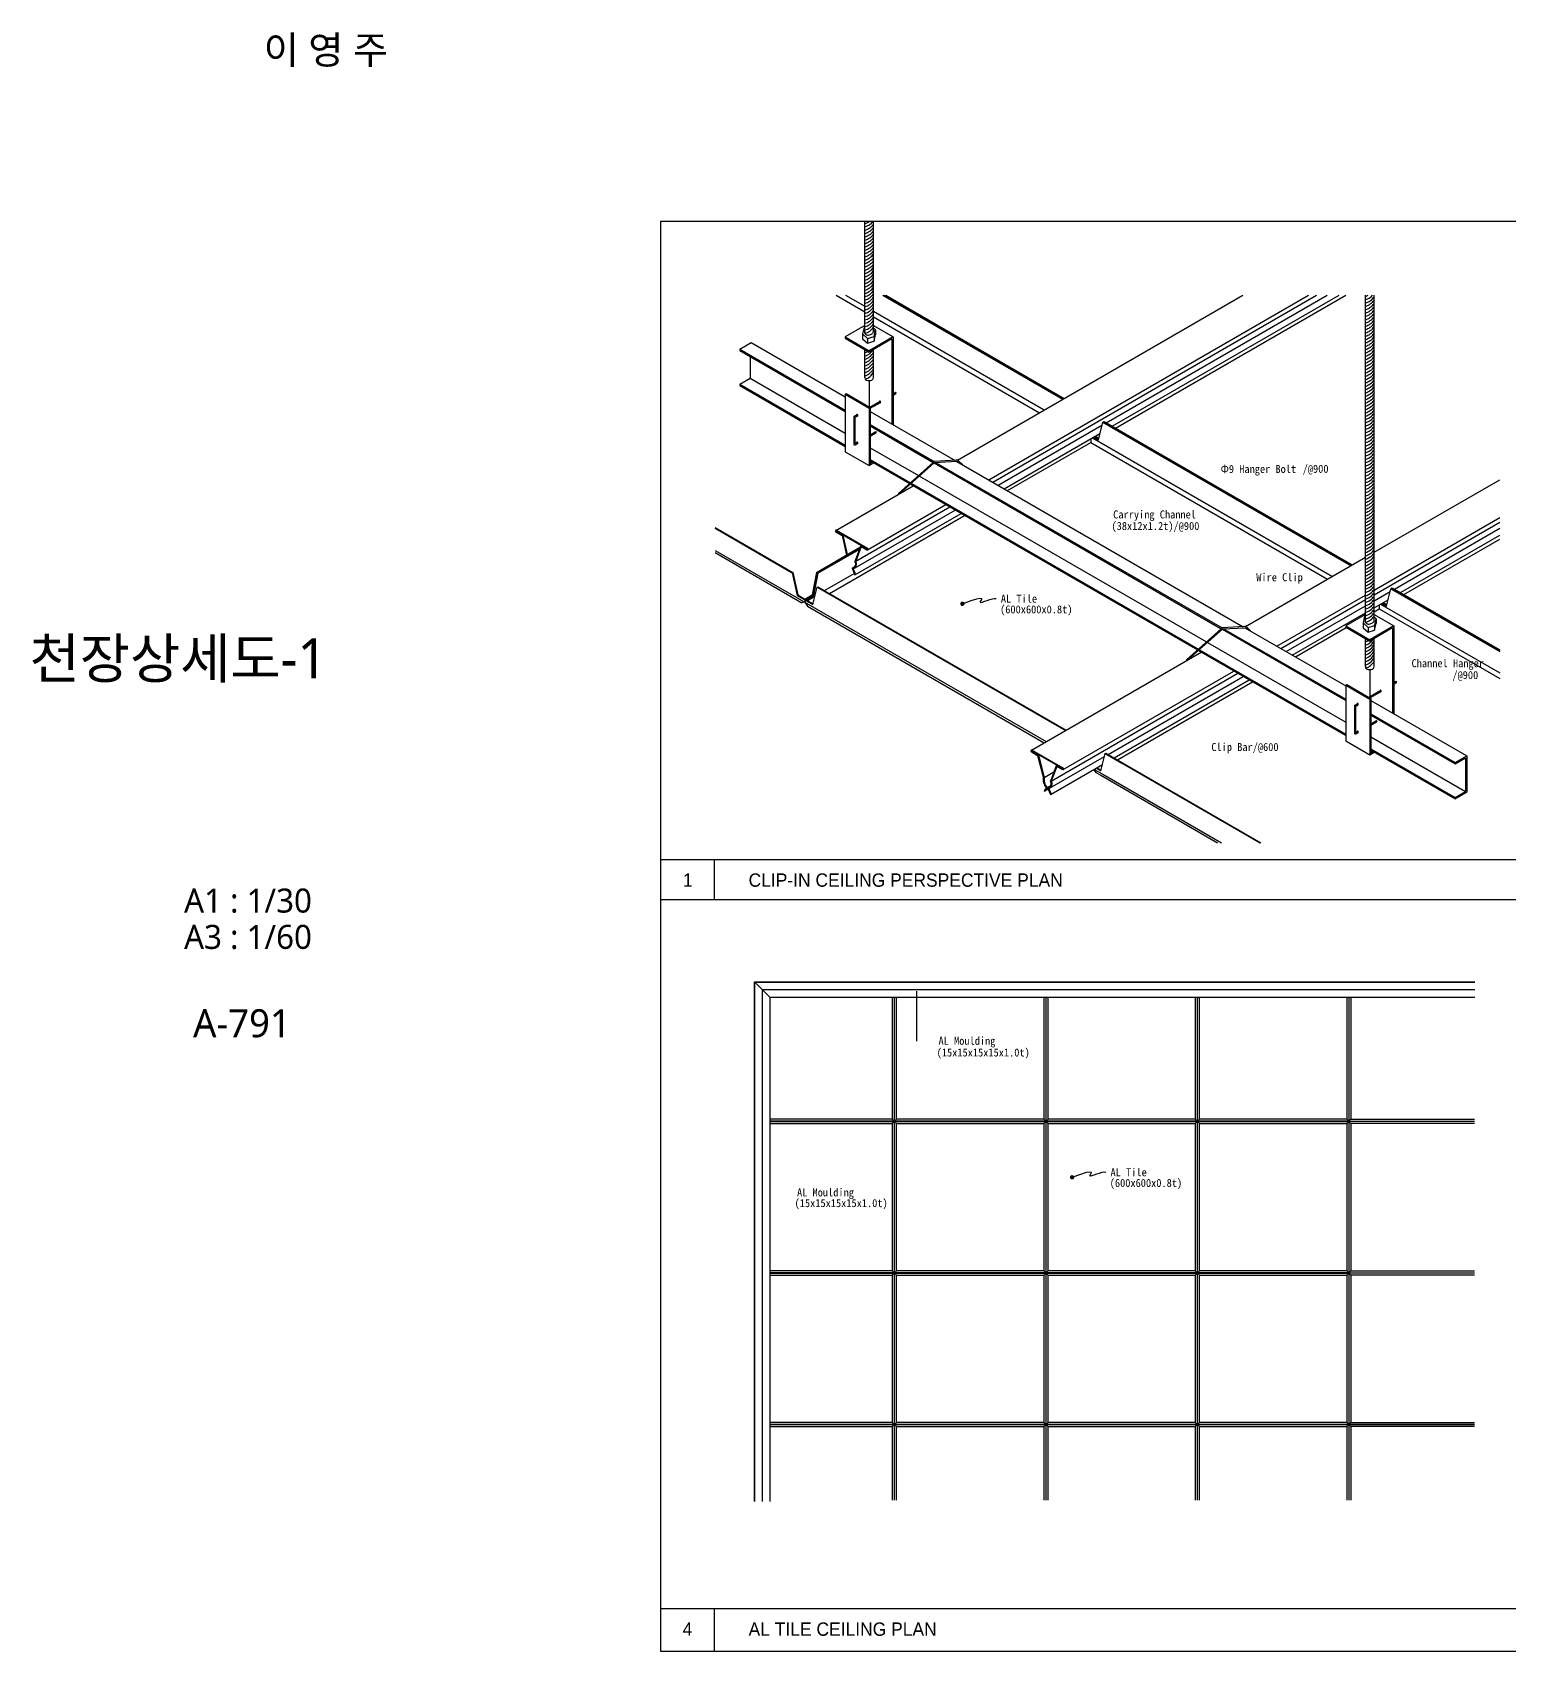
# Model space of a CAD drawing. Header units: millimetres. Extents: x 4197 to 36683, y 11436 to 28100.
# Drawn here: x 26464 to 32001, y 11436 to 17505 of the extents above; entities that cross this region are included whole.
import ezdxf
from ezdxf.enums import TextEntityAlignment as Align

# ---------------------------------------------------------------- set-up
doc = ezdxf.new("R2010")
doc.units = ezdxf.units.MM
doc.header["$MEASUREMENT"] = 0
doc.layers.get('0').update_dxf_attribs({"linetype": 'CONTINUOUS'})
for name, color, linetype in [('9', 9, 'CONTINUOUS'), ('A-MKXS-LEAD', 7, 'CONTINUOUS'), ('A-SYM', 7, 'CONTINUOUS'), ('A-SYM-LEAD', 7, 'CONTINUOUS'), ('A-TEXT', 3, 'CONTINUOUS'), ('AA-TEX-3', 3, 'CONTINUOUS'), ('CIL1', 7, 'CONTINUOUS'), ('CIL2', 3, 'CONTINUOUS'), ('DOOR', 4, 'CONTINUOUS'), ('ISL', 1, 'CONTINUOUS'), ('VOID', 5, 'CONTINUOUS'), ('WALL', 3, 'CONTINUOUS')]:
    doc.layers.add(name, color=color, linetype=linetype)
doc.layers.add('A-MKXS-TEXT1', color=3, linetype='CONTINUOUS', lineweight=25)
doc.styles.add('Gtx', font='')
doc.styles.add('돋움체', font='')
doc.styles.add('맑은고딕', font='malgun.ttf')
doc.styles.get('Gtx').set_extended_font_data('Dotum')
doc.styles.get('돋움체').set_extended_font_data('DotumChe')

msp = doc.modelspace()

# ---------------------------------------------------------------- linework, layer by layer
for p, q in [((29651.1, 16520), (30326.4, 16130.1)), ((29662.7, 16520), (30331.7, 16133.2)), ((29115.4, 16317.7), (29158.6, 16342.7)), ((29158.6, 16342.7), (29510.3, 16139.5)), ((29115.4, 16317.7), (29510.3, 16089.6)), ((29115.4, 16317.7), (29115.4, 16312.7)), ((29115.4, 16312.7), (29510.3, 16084.6)), ((29154.3, 16290.3), (29154.3, 16208.8)), ((29115.4, 16186.3), (29154.3, 16208.8)), ((29115.4, 16186.3), (29510.3, 15958.3)), ((29115.4, 16186.3), (29115.4, 16181.3)), ((29115.4, 16181.3), (29510.3, 15953.3)), ((29604.7, 16085), (29922.7, 15901.2)), ((29604.7, 16035.1), (29843.6, 15897.1)), ((29604.7, 16030.1), (29840.7, 15893.8)), ((30459.6, 15978.1), (30475.8, 16043.8)), ((30475.8, 16043.8), (30478.5, 16045.4)), ((30475.8, 16043.8), (31406.4, 15506.6)), ((30478.5, 16045.4), (30481.1, 16046.9)), ((30481.1, 16046.9), (31411.6, 15509.6)), ((30447.3, 15991.8), (30461, 15983.9)), ((29604.7, 15903.9), (29755, 15817.1)), ((29604.7, 15898.9), (29751.6, 15814)), ((29844.1, 15891.6), (30920.5, 15270)), ((29849.5, 15893.5), (30923.3, 15273.3)), ((29928.9, 15897.6), (31001.9, 15277.6)), ((29754.9, 15812.1), (30831.6, 15190.5)), ((29758.3, 15815.2), (30835, 15193.5)), ((29023, 15650.2), (29314.7, 15481.5)), ((29023, 15646.9), (29312.1, 15480)), ((29023, 15555.4), (29348.1, 15367.8)), ((29403, 15481.5), (29567.5, 15576.8)), ((29408.3, 15478.5), (29565, 15569)), ((29312.1, 15480), (29314.7, 15481.5)), ((29312.1, 15480), (29330.1, 15394.8)), ((29314.7, 15481.5), (29332.6, 15396.6)), ((29403, 15481.5), (29386.9, 15397.7)), ((29408.3, 15478.5), (29392, 15394)), ((29403, 15481.5), (29408.3, 15478.5)), ((29389.5, 15360.5), (29405.7, 15426)), ((29405.7, 15426), (29408.3, 15427.5)), ((29405.7, 15426), (30336.2, 14888.7)), ((29408.3, 15427.5), (30338.8, 14890.2)), ((31539.6, 15354.6), (31555.8, 15420.3)), ((31555.8, 15420.3), (31558.5, 15421.8)), ((31555.8, 15420.3), (31964.2, 15184.5)), ((31558.5, 15421.8), (31561.1, 15423.3)), ((31561.1, 15423.3), (31964.2, 15190.6)), ((29330.1, 15394.8), (29389.5, 15360.5)), ((29332.6, 15396.6), (29358.9, 15381.5)), ((29358.9, 15369.9), (29348.1, 15367.8)), ((29358.9, 15381.5), (29386.9, 15397.7)), ((29358.9, 15378.2), (29358.9, 15369.9)), ((29358.9, 15369.9), (29369.7, 15355.3)), ((29364.6, 15378.2), (29392, 15394)), ((29364.6, 15378.2), (29390.2, 15363.4)), ((31527.3, 15368.3), (31541, 15360.4)), ((29369.7, 15355.3), (30257, 14843)), ((30924, 15267.9), (31386.7, 15000.7)), ((30929.2, 15269.9), (31386.7, 15005.7)), ((31008.4, 15274.1), (31386.7, 15055.6)), ((30834.9, 15188.6), (31386.7, 14870)), ((30838.3, 15191.6), (31386.7, 14875)), ((31481.1, 15001.1), (31840.7, 14793.4)), ((31481.1, 14951.2), (31797.5, 14768.4)), ((31481.1, 14946.2), (31797.5, 14763.4)), ((31481.1, 14820.5), (31797.5, 14637.8)), ((31481.1, 14815.5), (31797.5, 14632.8)), ((30454.5, 14748.9), (30470.2, 14739.9)), ((30469.5, 14737), (30485.7, 14802.4)), ((30485.7, 14802.4), (30487.8, 14803.7)), ((30485.7, 14802.4), (30548.1, 14766.4)), ((30487.8, 14803.7), (30550.2, 14767.6)), ((30548.1, 14766.4), (31064.9, 14468)), ((30550.2, 14767.6), (31069.1, 14468)), ((31797.5, 14768.4), (31840.7, 14793.4)), ((31797.5, 14763.4), (31836.4, 14785.9)), ((31797.5, 14768.4), (31797.5, 14763.4)), ((31836.4, 14785.9), (31836.4, 14660.3)), ((31840.7, 14793.3), (31840.7, 14657.8)), ((30442.2, 14741.8), (30449.7, 14731.8)), ((30449.7, 14731.8), (30468.9, 14720.7)), ((30451.6, 14747.3), (30469.5, 14737)), ((30468.9, 14720.7), (30906.5, 14468)), ((31797.5, 14637.8), (31836.4, 14660.3)), ((31797.5, 14632.8), (31840.7, 14657.8)), ((31797.5, 14637.8), (31797.5, 14632.8)), ((29687.1, 13431.4), (29694.6, 13423.9)), ((29694.6, 13422.9), (29687.1, 13415.3)), ((29703.2, 13431.4), (29695.6, 13423.9)), ((29695.6, 13422.9), (29703.2, 13415.3)), ((30255.1, 13431.4), (30262.6, 13423.9)), ((30262.6, 13422.9), (30255.1, 13415.3)), ((30271.2, 13431.4), (30263.6, 13423.9)), ((30263.6, 13422.9), (30271.2, 13415.3)), ((30823.1, 13431.4), (30830.6, 13423.9)), ((30830.6, 13422.9), (30823.1, 13415.3)), ((30839.2, 13431.4), (30831.6, 13423.9)), ((30831.6, 13422.9), (30839.2, 13415.3)), ((31391.1, 13431.4), (31398.6, 13423.9)), ((31398.6, 13422.9), (31391.1, 13415.3)), ((31406.2, 13431.4), (31398.6, 13423.9)), ((31398.6, 13422.9), (31406.2, 13415.3)), ((29687.1, 12863.4), (29694.6, 12855.9)), ((29694.6, 12854.9), (29687.1, 12847.3)), ((29703.2, 12863.4), (29695.6, 12855.9)), ((29695.6, 12854.9), (29703.2, 12847.3)), ((30255.1, 12863.4), (30262.6, 12855.9)), ((30262.6, 12854.9), (30255.1, 12847.3)), ((30271.2, 12863.4), (30263.6, 12855.9)), ((30263.6, 12854.9), (30271.2, 12847.3)), ((30823.1, 12863.4), (30830.6, 12855.9)), ((30830.6, 12854.9), (30823.1, 12847.3)), ((30839.2, 12863.4), (30831.6, 12855.9)), ((30831.6, 12854.9), (30839.2, 12847.3)), ((31391.1, 12863.4), (31398.6, 12855.9)), ((31398.6, 12854.9), (31391.1, 12847.3)), ((31406.2, 12863.4), (31398.6, 12855.9)), ((31398.6, 12854.9), (31406.2, 12847.3)), ((29687.1, 12295.4), (29694.6, 12287.9)), ((29694.6, 12286.9), (29687.1, 12279.3)), ((29703.2, 12295.4), (29695.6, 12287.9)), ((29695.6, 12286.9), (29703.2, 12279.3)), ((30255.1, 12295.4), (30262.6, 12287.9)), ((30262.6, 12286.9), (30255.1, 12279.3)), ((30271.2, 12295.4), (30263.6, 12287.9)), ((30263.6, 12286.9), (30271.2, 12279.3)), ((30823.1, 12295.4), (30830.6, 12287.9)), ((30830.6, 12286.9), (30823.1, 12279.3)), ((30839.2, 12295.4), (30831.6, 12287.9)), ((30831.6, 12286.9), (30839.2, 12279.3)), ((31391.1, 12295.4), (31398.6, 12287.9)), ((31398.6, 12286.9), (31391.1, 12279.3)), ((31406.2, 12295.4), (31398.6, 12287.9)), ((31398.6, 12286.9), (31406.2, 12279.3)), ((29018.9, 11596.1), (29018.9, 11436.1))]:
    msp.add_line(p, q)
at = {"color": 9}
for p, q in [((30524.3, 16021.9), (31387, 16520)), ((30118.9, 15787.9), (30431.7, 15968.5)), ((29451.4, 15402.5), (29957.9, 15694.9)), ((31604.3, 15398.4), (31964.2, 15606.2)), ((29023, 15563.8), (30264.2, 14847.2)), ((29405.7, 15480), (29566.2, 15572.7)), ((29405.7, 15480), (29389.5, 15395.8)), ((29358.9, 15378.2), (29389.5, 15395.8)), ((31492.9, 15334.1), (31511.7, 15344.9)), ((31198.7, 15164.2), (31389.1, 15274.2)), ((30531.4, 14778.9), (31037.9, 15071.4)), ((30444.4, 14743.1), (30476.1, 14724.8)), ((30476.1, 14724.8), (30920.9, 14468))]:
    msp.add_line(p, q, dxfattribs=at)
for points in [[(36006.4, 16798.1), (36006.4, 11436.1), (28818.9, 11436.1), (28818.9, 16798.1)], [(29703.2, 13415.3), (30255.1, 13415.3), (30255.1, 12863.4), (29703.2, 12863.4)], [(30271.2, 13415.3), (30823.1, 13415.3), (30823.1, 12863.4), (30271.2, 12863.4)], [(30839.2, 13415.3), (31391.1, 13415.3), (31391.1, 12863.4), (30839.2, 12863.4)], [(29703.2, 12847.3), (30255.1, 12847.3), (30255.1, 12295.4), (29703.2, 12295.4)], [(30271.2, 12847.3), (30823.1, 12847.3), (30823.1, 12295.4), (30271.2, 12295.4)], [(30839.2, 12847.3), (31391.1, 12847.3), (31391.1, 12295.4), (30839.2, 12295.4)]]:
    msp.add_lwpolyline(points, close=True)
for points in [[(29687.1, 13888.9), (29687.1, 13431.4), (29228.2, 13431.4)], [(30255.1, 13888.9), (30255.1, 13431.4), (29703.2, 13431.4), (29703.2, 13888.9)], [(30823.1, 13888.9), (30823.1, 13431.4), (30271.2, 13431.4), (30271.2, 13888.9)], [(31391.1, 13888.9), (31391.1, 13431.4), (30839.2, 13431.4), (30839.2, 13888.9)], [(31406.2, 13888.9), (31406.2, 13431.4), (31869.4, 13431.4)], [(29228.2, 13415.3), (29687.1, 13415.3), (29687.1, 12863.4), (29228.2, 12863.4)], [(31869.4, 13415.3), (31406.2, 13415.3), (31406.2, 12863.4), (31869.4, 12863.4)], [(29228.2, 12847.3), (29687.1, 12847.3), (29687.1, 12295.4), (29228.2, 12295.4)], [(31869.4, 12847.3), (31406.2, 12847.3), (31406.2, 12295.4), (31869.4, 12295.4)], [(29228.2, 12279.3), (29687.1, 12279.3), (29687.1, 12003.4)], [(29703.2, 12279.3), (30255.1, 12279.3), (30255.1, 12003.4)], [(29703.2, 12003.4), (29703.2, 12279.3)], [(30271.2, 12279.3), (30823.1, 12279.3), (30823.1, 12003.4)], [(30271.2, 12003.4), (30271.2, 12279.3)], [(30839.2, 12279.3), (31391.1, 12279.3), (31391.1, 12003.4)], [(30839.2, 12003.4), (30839.2, 12279.3)], [(31869.4, 12279.3), (31406.2, 12279.3), (31406.2, 12003.4)]]:
    msp.add_lwpolyline(points)
at = {"layer": '9'}
for p, q in [((29584.1, 16377.4), (29584.1, 16798.1)), ((29616.5, 16382.9), (29616.5, 16798.1)), ((29476.3, 16520), (29584.1, 16457.8)), ((29512.3, 16520), (29584.1, 16478.6)), ((29656.3, 16520), (30329, 16131.6)), ((31460.5, 15294), (31460.5, 16520)), ((31492.9, 15299.6), (31492.9, 16520)), ((29616.5, 16459.9), (30257, 16090.1)), ((29616.5, 16439.1), (30239, 16079.7)), ((29624.3, 16390.6), (29624.3, 16372.6)), ((29575.6, 16375.3), (29575.6, 16357.3)), ((29575.6, 16357.3), (29594.4, 16340)), ((29594.5, 16358), (29594.4, 16340)), ((29594.4, 16340), (29618.7, 16347.7)), ((29618.7, 16347.7), (29624.3, 16372.6)), ((29618.8, 16365.7), (29618.7, 16347.7)), ((29584.1, 16211.6), (29584.1, 16316.3)), ((29616.5, 16211.5), (29616.5, 16316.3)), ((29594.9, 16200.8), (29605.7, 16200.7)), ((30478.5, 16045.4), (31409, 15508.1)), ((30431.7, 15982.8), (30431.7, 15968.5)), ((30431.7, 15968.5), (31319, 15456.1)), ((30437.2, 15986), (31337, 15466.5)), ((30444.4, 15990.2), (30460.3, 15981)), ((29433.5, 15412.9), (29544.7, 15477.1)), ((31558.5, 15421.8), (31964.2, 15187.6)), ((29368.9, 15375.7), (29397.3, 15392)), ((29386.9, 15365.3), (29391.3, 15367.8)), ((31511.7, 15359.3), (31511.7, 15344.9)), ((31517.2, 15362.5), (31964.2, 15104.4)), ((31524.4, 15366.6), (31540.3, 15357.5)), ((31500.7, 15307.3), (31500.7, 15289.3)), ((31511.7, 15344.9), (31964.2, 15083.6)), ((31452, 15291.9), (31452, 15273.9)), ((31452, 15273.9), (31470.8, 15256.7)), ((31470.9, 15274.7), (31470.8, 15256.7)), ((31470.8, 15256.7), (31495.1, 15264.4)), ((31495.1, 15264.4), (31500.7, 15289.3)), ((31495.2, 15282.4), (31495.1, 15264.4)), ((31460.5, 15128.2), (31460.5, 15232.9)), ((31492.9, 15128.2), (31492.9, 15232.9)), ((31471.3, 15117.4), (31482.1, 15117.4)), ((30466.9, 14741.7), (30471.3, 14744.2))]:
    msp.add_line(p, q, dxfattribs=at)
at = {"layer": '9', "color": 4}
for p, q in [((29154.3, 16208.8), (29510.3, 16003.2)), ((29604.7, 15948.7), (29785.5, 15844.4)), ((29788.9, 15842.4), (30865.5, 15220.8)), ((30868.9, 15218.9), (31386.7, 14919.9)), ((31481.1, 14865.4), (31836.4, 14660.3))]:
    msp.add_line(p, q, dxfattribs=at)
at = {"layer": '9'}
for points in [[(29584.1, 16401.1), (29581.1, 16400.2), (29575.6, 16375.3), (29594.5, 16358), (29618.8, 16365.7), (29624.3, 16390.6)], [(29624.3, 16390.6), (29616.5, 16397.7)], [(31460.5, 15317.8), (31457.6, 15316.8), (31452, 15291.9), (31470.9, 15274.7), (31495.2, 15282.4), (31500.7, 15307.3)], [(31500.7, 15307.3), (31492.9, 15314.4)]]:
    msp.add_lwpolyline(points, dxfattribs=at)
for points in [[(29584.2, 16377.3, 0.13624), (29586.9, 16373.7, 0.106961), (29592.1, 16371.3, 0.081466), (29598.1, 16370.9, 0.069562), (29605, 16372.6, 0.069562), (29611.1, 16376.1, 0.081466), (29615.2, 16380.5, 0.106961), (29617.4, 16385.8, 0.13624), (29616.9, 16390.3, 0.024091), (29616.5, 16391.1, 0.106961)], [(29584.1, 16383.8, 0.037008), (29583.7, 16381.9, 0.13624), (29584.2, 16377.3, 0.13624)], [(31460.5, 15300.5, 0.037008), (31460.1, 15298.5, 0.13624), (31460.6, 15294, 0.13624)], [(31460.6, 15294, 0.13624), (31463.3, 15290.4, 0.106961), (31468.5, 15287.9, 0.081466), (31474.5, 15287.6, 0.069562), (31481.4, 15289.2, 0.069562), (31487.5, 15292.7, 0.081466), (31491.7, 15297.1, 0.106961), (31493.8, 15302.5, 0.13624), (31493.3, 15307, 0.024091), (31492.9, 15307.7, 0.106961)]]:
    msp.add_lwpolyline(points, format="xyb", dxfattribs=at)
for centre, radius, start, end in [((29571.7, 16840.4), 52.9, 283.58249, 306.78895), ((29571.7, 16828), 52.9, 283.58249, 325.60253), ((29571.7, 16815.5), 52.9, 283.58249, 327.97035), ((29571.7, 16803), 52.9, 283.58249, 327.97035), ((29571.7, 16790.5), 52.9, 283.58249, 327.97035), ((29571.7, 16778.1), 52.9, 283.58249, 327.97035), ((29571.7, 16765.6), 52.9, 283.58249, 327.97035), ((29571.7, 16753.1), 52.9, 283.58249, 327.97035), ((29571.7, 16740.7), 52.9, 283.58249, 327.97035), ((29571.7, 16728.2), 52.9, 283.58249, 327.97035), ((29571.7, 16715.7), 52.9, 283.58249, 327.97035), ((29571.7, 16703.3), 52.9, 283.58249, 327.97035), ((29571.7, 16690.8), 52.9, 283.58249, 327.97035), ((29571.7, 16678.3), 52.9, 283.58249, 327.97035), ((29571.7, 16665.8), 52.9, 283.58249, 327.97035), ((29571.7, 16653.4), 52.9, 283.58249, 327.97035), ((29571.7, 16640.9), 52.9, 283.58249, 327.97035), ((29571.7, 16628.4), 52.9, 283.58249, 327.97035), ((29571.7, 16616), 52.9, 283.58249, 327.97035), ((29571.7, 16603.5), 52.9, 283.58249, 327.97035), ((29571.7, 16591), 52.9, 283.58249, 327.97035), ((29571.7, 16578.5), 52.9, 283.58249, 327.97035), ((29571.7, 16566.1), 52.9, 283.58249, 327.97035), ((29571.7, 16553.6), 52.9, 283.58249, 327.97035), ((29571.7, 16541.1), 52.9, 283.58249, 327.97035), ((31448.1, 16555.2), 52.9, 283.58249, 318.26774), ((31448.1, 16567.7), 52.9, 283.58249, 295.63519), ((31448.1, 16542.7), 52.9, 283.58249, 327.97035), ((29571.7, 16528.7), 52.9, 283.58249, 327.97035), ((29571.7, 16516.2), 52.9, 283.58249, 327.97035), ((29571.7, 16503.7), 52.9, 283.58249, 327.97035), ((29571.7, 16491.3), 52.9, 283.58249, 327.97035), ((29571.7, 16478.8), 52.9, 283.58249, 327.97035), ((31448.1, 16530.3), 52.9, 283.58249, 327.97035), ((31448.1, 16517.8), 52.9, 283.58249, 327.97035), ((31448.1, 16505.3), 52.9, 283.58249, 327.97035), ((31448.1, 16492.9), 52.9, 283.58249, 327.97035), ((31448.1, 16480.4), 52.9, 283.58249, 327.97035), ((29571.7, 16466.3), 52.9, 283.58249, 327.97035), ((29571.7, 16453.8), 52.9, 283.58249, 327.97035), ((29571.7, 16441.4), 52.9, 283.58249, 327.97035), ((29571.7, 16428.9), 52.9, 283.58249, 327.97035), ((31448.1, 16467.9), 52.9, 283.58249, 327.97035), ((31448.1, 16455.5), 52.9, 283.58249, 327.97035), ((31448.1, 16443), 52.9, 283.58249, 327.97035), ((31448.1, 16430.5), 52.9, 283.58249, 327.97035), ((31448.1, 16418), 52.9, 283.58249, 327.97035), ((31448.1, 16405.6), 52.9, 283.58249, 327.97035), ((31448.1, 16393.1), 52.9, 283.58249, 327.97035), ((31448.1, 16380.6), 52.9, 283.58249, 327.97035), ((31448.1, 16368.2), 52.9, 283.58249, 327.97035), ((31448.1, 16355.7), 52.9, 283.58249, 327.97035), ((29569.4, 16343.2), 52.9, 286.23221, 327.4458), ((29569.4, 16355.7), 52.9, 286.23221, 299.61807), ((29569.4, 16330.7), 52.9, 286.23221, 333.18396), ((29569.4, 16318.3), 52.9, 286.23221, 333.18396), ((29569.4, 16305.8), 52.9, 286.23221, 333.18396), ((29569.4, 16293.3), 52.9, 286.23221, 333.18396), ((31448.1, 16343.2), 52.9, 283.58249, 327.97035), ((31448.1, 16330.7), 52.9, 283.58249, 327.97035), ((31448.1, 16318.3), 52.9, 283.58249, 327.97035), ((31448.1, 16305.8), 52.9, 283.58249, 327.97035), ((29569.4, 16280.9), 52.9, 286.23221, 333.18396), ((29569.4, 16268.4), 52.9, 286.23221, 333.18396), ((29594.9, 16211.6), 10.8, 180, 269.89426), ((29569.4, 16255.9), 52.9, 288.19563, 333.18396), ((29605.7, 16211.5), 10.8, 269.89426, 0), ((31448.1, 16293.3), 52.9, 283.58249, 327.97035), ((31448.1, 16280.9), 52.9, 283.58249, 327.97035), ((31448.1, 16268.4), 52.9, 283.58249, 327.97035), ((31448.1, 16255.9), 52.9, 283.58249, 327.97035), ((31448.1, 16243.4), 52.9, 283.58249, 327.97035), ((31448.1, 16231), 52.9, 283.58249, 327.97035), ((31448.1, 16218.5), 52.9, 283.58249, 327.97035), ((31448.1, 16206), 52.9, 283.58249, 327.97035), ((31448.1, 16193.6), 52.9, 283.58249, 327.97035), ((31448.1, 16181.1), 52.9, 283.58249, 327.97035), ((31448.1, 16168.6), 52.9, 283.58249, 327.97035), ((31448.1, 16156.2), 52.9, 283.58249, 327.97035), ((31448.1, 16143.7), 52.9, 283.58249, 327.97035), ((31448.1, 16131.2), 52.9, 283.58249, 327.97035), ((31448.1, 16118.7), 52.9, 283.58249, 327.97035), ((31448.1, 16106.3), 52.9, 283.58249, 327.97035), ((31448.1, 16093.8), 52.9, 283.58249, 327.97035), ((31448.1, 16081.3), 52.9, 283.58249, 327.97035), ((31448.1, 16068.9), 52.9, 283.58249, 327.97035), ((31448.1, 16056.4), 52.9, 283.58249, 327.97035), ((31448.1, 16043.9), 52.9, 283.58249, 327.97035), ((31448.1, 16031.4), 52.9, 283.58249, 327.97035), ((31448.1, 16019), 52.9, 283.58249, 327.97035), ((31448.1, 16006.5), 52.9, 283.58249, 327.97035), ((31448.1, 15994), 52.9, 283.58249, 327.97035), ((31448.1, 15981.6), 52.9, 283.58249, 327.97035), ((31448.1, 15969.1), 52.9, 283.58249, 327.97035), ((31448.1, 15956.6), 52.9, 283.58249, 327.97035), ((31448.1, 15944.2), 52.9, 283.58249, 327.97035), ((31448.1, 15931.7), 52.9, 283.58249, 327.97035), ((31448.1, 15919.2), 52.9, 283.58249, 327.97035), ((31448.1, 15906.7), 52.9, 283.58249, 327.97035), ((31448.1, 15894.3), 52.9, 283.58249, 327.97035), ((31448.1, 15881.8), 52.9, 283.58249, 327.97035), ((31448.1, 15869.3), 52.9, 283.58249, 327.97035), ((31448.1, 15856.9), 52.9, 283.58249, 327.97035), ((31448.1, 15844.4), 52.9, 283.58249, 327.97035), ((31448.1, 15831.9), 52.9, 283.58249, 327.97035), ((31448.1, 15819.4), 52.9, 283.58249, 327.97035), ((31448.1, 15807), 52.9, 283.58249, 327.97035), ((31448.1, 15794.5), 52.9, 283.58249, 327.97035), ((31448.1, 15782), 52.9, 283.58249, 327.97035), ((31448.1, 15769.6), 52.9, 283.58249, 327.97035), ((31448.1, 15757.1), 52.9, 283.58249, 327.97035), ((31448.1, 15744.6), 52.9, 283.58249, 327.97035), ((31448.1, 15732.1), 52.9, 283.58249, 327.97035), ((31448.1, 15719.7), 52.9, 283.58249, 327.97035), ((31448.1, 15707.2), 52.9, 283.58249, 327.97035), ((31448.1, 15694.7), 52.9, 283.58249, 327.97035), ((31448.1, 15682.3), 52.9, 283.58249, 327.97035), ((31448.1, 15669.8), 52.9, 283.58249, 327.97035), ((31448.1, 15657.3), 52.9, 283.58249, 327.97035), ((31448.1, 15644.9), 52.9, 283.58249, 327.97035), ((31448.1, 15632.4), 52.9, 283.58249, 327.97035), ((31448.1, 15619.9), 52.9, 283.58249, 327.97035), ((31448.1, 15607.4), 52.9, 283.58249, 327.97035), ((31448.1, 15595), 52.9, 283.58249, 327.97035), ((31448.1, 15582.5), 52.9, 283.58249, 327.97035), ((31448.1, 15570), 52.9, 283.58249, 327.97035), ((31448.1, 15557.6), 52.9, 283.58249, 327.97035), ((31448.1, 15545.1), 52.9, 283.58249, 327.97035), ((31448.1, 15532.6), 52.9, 283.58249, 327.97035), ((31448.1, 15520.1), 52.9, 283.58249, 327.97035), ((31448.1, 15507.7), 52.9, 283.58249, 327.97035), ((31448.1, 15495.2), 52.9, 283.58249, 327.97035), ((31448.1, 15482.7), 52.9, 283.58249, 327.97035), ((31448.1, 15470.3), 52.9, 283.58249, 327.97035), ((31448.1, 15457.8), 52.9, 283.58249, 327.97035), ((31448.1, 15445.3), 52.9, 283.58249, 327.97035), ((31448.1, 15432.9), 52.9, 283.58249, 327.97035), ((31448.1, 15420.4), 52.9, 283.58249, 327.97035), ((31448.1, 15407.9), 52.9, 283.58249, 327.97035), ((31448.1, 15395.4), 52.9, 283.58249, 327.97035), ((31448.1, 15383), 52.9, 283.58249, 327.97035), ((31448.1, 15370.5), 52.9, 283.58249, 327.97035), ((31448.1, 15358), 52.9, 283.58249, 327.97035), ((31448.1, 15345.6), 52.9, 283.58249, 327.97035), ((31445.8, 15259.9), 52.9, 286.23221, 327.4458), ((31445.8, 15272.3), 52.9, 286.23221, 299.61807), ((31445.8, 15247.4), 52.9, 286.23221, 333.18396), ((31445.8, 15234.9), 52.9, 286.23221, 333.18396), ((31445.8, 15222.5), 52.9, 286.23221, 333.18396), ((31445.8, 15210), 52.9, 286.23221, 333.18396), ((31445.8, 15197.5), 52.9, 286.23221, 333.18396), ((31445.8, 15185), 52.9, 286.23221, 333.18396), ((31471.3, 15128.2), 10.8, 180, 269.89426), ((31445.8, 15172.6), 52.9, 288.19563, 333.18396), ((31482.1, 15128.2), 10.8, 269.89426, 0)]:
    msp.add_arc(centre, radius, start, end, dxfattribs=at)
at = {"layer": 'A-MKXS-LEAD'}
for points in [[(31470.6, 15865.3, 0, 10, 0), (31440.6, 15865.3, 0, 0, 0), (31347.3, 15865.4, 0, 0, 0)], [(30429.3, 15579.4, 0, 10, 0), (30429.3, 15609.4, 0, 0, 0), (30429.3, 15700.4, 0, 0, 0), (30505.6, 15700.4, 0, 0, 0)], [(30967.8, 15280.7, 0, 10, 0), (30967.8, 15310.7, 0, 0, 0), (30967.8, 15461.9, 0, 0, 0), (31044.1, 15461.9, 0, 0, 0)], [(31547.1, 15140.3, 0, 10, 0), (31577.1, 15140.3, 0, 0, 0), (31627.9, 15140.4, 0, 0, 0)], [(30745.4, 14973.3, 0, 10, 0), (30745.4, 14943.3, 0, 0, 0), (30745.4, 14825.1, 0, 0, 0), (30874.6, 14825.1, 0, 0, 0)], [(29777.9, 13912.2, 0, 10, 0), (29777.9, 13882.2, 0, 0, 0), (29777.9, 13724.8, 0, 0, 0), (29844.6, 13724.8, 0, 0, 0)], [(29205.7, 13156.3, 0, 10, 0), (29235.7, 13156.4, 0, 0, 0), (29316.5, 13156.4, 0, 0, 0)]]:
    msp.add_lwpolyline(points, format="xyseb", dxfattribs=at)
at = {"layer": 'A-MKXS-LEAD', "const_width": 8}
for points in [[(29945.9, 15364.1, 1), (29954.2, 15363.3, 1)], [(30357, 13214.3, 1), (30365.3, 13213.5, 1)]]:
    msp.add_lwpolyline(points, format="xyb", close=True, dxfattribs=at)
at = {"layer": 'A-MKXS-LEAD'}
for points in [[(29950, 15363.7), (29982.6, 15376), (30003.9, 15382.6), (30015.9, 15384.8), (30021.1, 15383.6), (30021.5, 15380.3), (30019.3, 15376.1), (30016.8, 15372), (30016.1, 15369.3), (30019, 15368.9), (30025.1, 15370.3), (30033.4, 15373.1), (30043, 15376.4), (30053.1, 15379.8), (30062.7, 15382.5), (30070.9, 15384), (30076.8, 15383.5)], [(30361.1, 13213.9), (30393.7, 13226.2), (30415, 13232.8), (30427, 13234.9), (30432.2, 13233.8), (30432.6, 13230.5), (30430.4, 13226.2), (30427.9, 13222.2), (30427.2, 13219.5), (30430.1, 13219), (30436.2, 13220.5), (30444.4, 13223.2), (30454.1, 13226.6), (30464.1, 13230), (30473.7, 13232.7), (30482, 13234.1), (30487.9, 13233.6)]]:
    msp.add_lwpolyline(points, dxfattribs=at)
at = {"layer": 'A-SYM'}
for p, q in [((36006.4, 14403.7), (28818.9, 14403.7)), ((29018.9, 14403.7), (29018.9, 14253.7)), ((36006.4, 14253.7), (28818.9, 14253.7)), ((36006.4, 11596.1), (28818.9, 11596.1))]:
    msp.add_line(p, q, dxfattribs=at)
at = {"layer": 'A-SYM-LEAD'}
msp.add_line((29777.9, 13912.2), (29777.9, 13724.8), dxfattribs=at)
at = {"layer": 'CIL1'}
for p, q in [((30441.6, 15988.5), (30459.6, 15978.1)), ((31521.6, 15365), (31539.6, 15354.6))]:
    msp.add_line(p, q, dxfattribs=at)
at = {"layer": 'CIL2'}
for p, q in [((29931.7, 15902.3), (31001.7, 16520)), ((30049, 15828.2), (31247.3, 16520)), ((30064.1, 15819.5), (31277.5, 16520)), ((30489.4, 16042.1), (31317.2, 16520)), ((30511.9, 16029.1), (31362.2, 16520)), ((30084, 15808), (30473.1, 16032.7)), ((30106.4, 15795), (30465.6, 16002.4)), ((29475, 15638.6), (29765.2, 15806.2)), ((31492.9, 15556.6), (31964.2, 15828.7)), ((29550.3, 15522.9), (29903.1, 15726.5)), ((29594.5, 15565.8), (29888, 15735.3)), ((29545.2, 15497.6), (29923, 15715.1)), ((29549.4, 15473.4), (29945.5, 15702.1)), ((31492.9, 15414.8), (31964.2, 15686.9)), ((31492.9, 15397.8), (31964.2, 15669.9)), ((29475.1, 15633.2), (29498.9, 15619.5)), ((29476.8, 15635.5), (29500.8, 15621.7)), ((29476.9, 15635.6), (29477.9, 15636.2)), ((29477.3, 15636.5), (29592.8, 15569.8)), ((29478.5, 15639.2), (29593.6, 15572.7)), ((29498.9, 15619.5), (29515.2, 15546.5)), ((29501.5, 15620.7), (29517.8, 15548)), ((31569.4, 15418.5), (31964.2, 15646.5)), ((31591.9, 15405.6), (31964.2, 15620.5)), ((29568.7, 15580.5), (29547.2, 15522.5)), ((29570.9, 15577.9), (29550.3, 15522.9)), ((29570.8, 15581.3), (29592.7, 15568.7)), ((29570.9, 15577.9), (29591.8, 15565.9)), ((29593.2, 15569.2), (29593.2, 15569)), ((31011.7, 15278.7), (31460.5, 15537.9)), ((29536.1, 15497.6), (29547.5, 15504.2)), ((29536.1, 15497.6), (29546.7, 15472.3)), ((29540.3, 15495.1), (29549.4, 15473.4)), ((29546.7, 15472.3), (29549.4, 15473.4)), ((31128.8, 15204.5), (31460.5, 15396.1)), ((31143.5, 15196), (31460.5, 15379.1)), ((31163.7, 15184.3), (31460.5, 15355.7)), ((31492.9, 15374.4), (31553.1, 15409.1)), ((31492.9, 15348.5), (31545.6, 15378.9)), ((31186.2, 15171.4), (31460.5, 15329.7)), ((30209.1, 14815.4), (30845.2, 15182.6)), ((30283, 14699.2), (30982.8, 15103.2)), ((30327.8, 14742.1), (30968, 15111.7)), ((30496.1, 14798.9), (31003, 15091.5)), ((30518.5, 14785.9), (31025.3, 15078.5)), ((30208.2, 14809.4), (30231.9, 14795.6)), ((30209.9, 14811.7), (30233.9, 14797.8)), ((30210, 14811.7), (30211, 14812.3)), ((30210.4, 14812.7), (30325.9, 14746)), ((30211.6, 14815.3), (30326.6, 14748.9)), ((30231.9, 14795.6), (30252.8, 14714.5)), ((30234.6, 14796.9), (30256.2, 14712.6)), ((30276.7, 14672.8), (30482.9, 14791.3)), ((30301.7, 14756.7), (30279.9, 14698.9)), ((30282.4, 14649.6), (30475.4, 14761)), ((30303.9, 14754.1), (30283, 14699.2)), ((30303.8, 14757.5), (30325.7, 14744.8)), ((30303.9, 14754.1), (30324.8, 14742)), ((30256.2, 14712.6), (30293.1, 14733.9)), ((30326.3, 14745.3), (30326.3, 14745.1)), ((30264.1, 14673.9), (30255.9, 14662.5)), ((30258.3, 14660.8), (30255.9, 14662.5)), ((30268, 14674.5), (30258.3, 14660.8)), ((30258.3, 14660.8), (30271.4, 14668.4)), ((30268, 14674.5), (30281.5, 14682.3)), ((30269.2, 14673.8), (30280.2, 14680.1)), ((30269.2, 14673.8), (30279.8, 14648.4)), ((30273.4, 14671.3), (30282.4, 14649.5)), ((30279.8, 14648.4), (30282.4, 14649.5))]:
    msp.add_line(p, q, dxfattribs=at)
for points in [[(29478.5, 15639.2, 0.020887), (29478.2, 15639.2, 0.097676), (29476.9, 15639.4, 0.099277), (29475.6, 15639, 0.10044), (29474.5, 15638.1, 0.10044), (29473.9, 15636.9, 0.099277), (29473.8, 15635.6, 0.097676), (29474.2, 15634.3, 0.096573), (29475.1, 15633.2, 0.075534), (29476.1, 15632.7, 0.097676)], [(29477.3, 15636.5, 0.069329), (29477.1, 15636.5, 0.099277), (29476.9, 15636.4, 0.10044), (29476.8, 15636.3, 0.10044), (29476.7, 15636.1, 0.099277), (29476.7, 15635.9, 0.097676), (29476.7, 15635.7, 0.049903), (29476.8, 15635.5, 0.075534)], [(29591.8, 15565.9, 0.57735), (29596.1, 15568.4, 0.267949), (29593.6, 15572.7)], [(30211.6, 14815.3, 0.020887), (30211.3, 14815.4, 0.097676), (30209.9, 14815.5, 0.099277), (30208.6, 14815.1, 0.10044), (30207.6, 14814.3, 0.10044), (30207, 14813.1, 0.099277), (30206.9, 14811.7, 0.097676), (30207.3, 14810.4, 0.096573), (30208.2, 14809.4, 0.075534), (30209.1, 14808.8, 0.097676)], [(30210.4, 14812.7, 0.069329), (30210.2, 14812.7, 0.099277), (30210, 14812.6, 0.10044), (30209.8, 14812.5, 0.10044), (30209.7, 14812.3, 0.099277), (30209.7, 14812.1, 0.097676), (30209.8, 14811.8, 0.049903), (30209.9, 14811.7, 0.075534)], [(30324.8, 14742, 0.57735), (30329.1, 14744.5, 0.267949), (30326.6, 14748.9)]]:
    msp.add_lwpolyline(points, format="xyb", dxfattribs=at)
for centre, radius, start, end in [((29500.1, 15620.4), 1.44, 11.47807, 60), ((29570, 15580.1), 1.44, 60, 162.37765), ((29592.8, 15569), 0.36, 240, 0), ((29592.5, 15569.2), 0.72, 0, 60), ((29534.8, 15513.1), 15.6, 275.05451, 36.9687), ((29534.4, 15512.9), 18.8, 288.27826, 32.07607), ((30233.2, 14796.6), 1.44, 11.47807, 60), ((30303.1, 14756.2), 1.44, 60, 162.37765), ((30305.2, 14707.2), 52.9, 172.01816, 218.98653), ((30305, 14706.8), 49.2, 173.25376, 221.12509), ((30267.6, 14689.3), 15.6, 276.0331, 37.77114), ((30267.2, 14689), 18.8, 289.10046, 32.78261), ((30325.9, 14745.1), 0.36, 240, 0), ((30325.5, 14745.3), 0.72, 0, 60)]:
    msp.add_arc(centre, radius, start, end, dxfattribs=at)
at = {"layer": 'DOOR', "color": 3}
for p, q in [((29171.4, 13945.7), (29228.2, 13888.9)), ((29228.2, 13888.9), (29228.2, 11998.9)), ((29228.2, 13888.9), (31870.5, 13888.9))]:
    msp.add_line(p, q, dxfattribs=at)
at = {"layer": 'DOOR', "color": 241}
for q in [(29199.8, 11998.9), (31870.5, 13917.3)]:
    msp.add_line((29199.8, 13917.3), q, dxfattribs=at)
at = {"layer": 'DOOR', "color": 3}
msp.add_lwpolyline([(29171.4, 11998.9), (29171.4, 13945.7), (31870.5, 13945.7)], dxfattribs=at)
at = {"layer": 'ISL'}
for p, q in [((29690.3, 16150.9), (29699.8, 16156.3)), ((29690.3, 16145.9), (29699.8, 16151.3)), ((29603, 16100.5), (29641.9, 16122.9)), ((29604.7, 16096.4), (29643.1, 16118.6)), ((29542.8, 16063.6), (29542.8, 15963)), ((29544.6, 16066.7), (29556.3, 16073.5)), ((29547.1, 16062.1), (29547.1, 15967.4)), ((29548, 16063.7), (29557.5, 16069.2)), ((29548.2, 15959.9), (29557.5, 15965.2)), ((29549.8, 15965.8), (29556.3, 15969.5)), ((29604.5, 15997.4), (29625.8, 16009.7)), ((29604.7, 15992.5), (29625.9, 16004.7)), ((31566.7, 15067.5), (31576.2, 15073)), ((31566.7, 15062.5), (31576.2, 15068)), ((31473, 15013.4), (31518.4, 15039.6)), ((31477.3, 15010.9), (31519.5, 15035.3)), ((31419.2, 14980.3), (31419.2, 14879.7)), ((31421, 14983.4), (31432.7, 14990.1)), ((31423.5, 14978.8), (31423.5, 14884)), ((31424.4, 14980.4), (31433.9, 14985.8)), ((31424.6, 14876.5), (31433.9, 14881.9)), ((31426.2, 14882.5), (31432.7, 14886.2)), ((31480.9, 14914.1), (31502.2, 14926.3)), ((31481.1, 14909.1), (31502.3, 14921.4))]:
    msp.add_line(p, q, dxfattribs=at)
at = {"layer": 'ISL', "color": 3}
for points in [[(29936.9, 15898.7, 0.41517), (29927.1, 15901.4), (29843.5, 15897, 0.169231), (29840.6, 15893.6), (29710.6, 15777.4, 0.109124), (29710.6, 15774.6, 0.110729)], [(29716.6, 15778.1), (29844.6, 15892, -0.169231), (29845.7, 15893.3), (29929.2, 15897.7, -0.222614), (29933.4, 15896.1)], [(31016.9, 15275.2, 0.41517), (31007.1, 15277.9), (30923.5, 15273.5, 0.169231), (30920.6, 15270.1), (30790.6, 15153.8, 0.109124), (30790.6, 15151.1, 0.110729)], [(30796.6, 15154.5), (30924.6, 15268.5, -0.169231), (30925.7, 15269.8), (31009.2, 15274.1, -0.222614), (31013.4, 15272.5)]]:
    msp.add_lwpolyline(points, format="xyb", dxfattribs=at)
for points in [[(29935.9, 15893.6), (29933.4, 15896.1)], [(29950, 15885.4), (29936.9, 15898.7)], [(31015.9, 15270), (31013.4, 15272.5)], [(31030, 15261.9), (31016.9, 15275.2)]]:
    msp.add_lwpolyline(points, dxfattribs=at)
at = {"layer": 'ISL'}
for centre, radius, start, end in [((29698.4, 16153.8), 2.84, 298.58251, 61.41749), ((29546.4, 16063.6), 3.6, 120, 180), ((29548.9, 16062.1), 1.8, 120, 180), ((29546.4, 15963), 3.6, 180, 300), ((29548.9, 15967.4), 1.8, 180, 300), ((29624.4, 16007.2), 2.84, 298.58251, 61.41749), ((31574.8, 15070.5), 2.84, 298.58251, 61.41749), ((31422.8, 14980.3), 3.6, 120, 180), ((31425.3, 14978.8), 1.8, 120, 180), ((31422.8, 14879.7), 3.6, 180, 300), ((31425.3, 14884), 1.8, 180, 300), ((31500.8, 14923.8), 2.84, 298.58251, 61.41749)]:
    msp.add_arc(centre, radius, start, end, dxfattribs=at)
at = {"layer": 'VOID'}
for p, q in [((29584.1, 16406.5), (29510.3, 16363.9)), ((29616.5, 16406.5), (29690.3, 16363.9)), ((29510.3, 16363.9), (29600.3, 16311.9)), ((29510.3, 16363.9), (29510.3, 16358.9)), ((29510.3, 16358.9), (29600.3, 16306.9)), ((29690.3, 16363.9), (29600.3, 16311.9)), ((29686, 16356.4), (29600.3, 16306.9)), ((29686, 16356.4), (29686, 16037.7)), ((29690.3, 16363.9), (29690.3, 16035.2)), ((29510.3, 16149), (29514.7, 16151.5)), ((29510.3, 16149), (29510.3, 15933.4)), ((29510.3, 16149), (29600.3, 16097)), ((29514.7, 16151.5), (29604.7, 16099.5)), ((29600.3, 16200.7), (29600.3, 16102)), ((29600.3, 16113.2), (29600.3, 16106.5)), ((29600.3, 16097), (29604.7, 16099.5)), ((29600.3, 16097), (29600.3, 15881.5)), ((29604.7, 16099.5), (29604.7, 15889)), ((29510.3, 15933.4), (29600.3, 15881.5)), ((29600.3, 15881.5), (29617.6, 15891.4)), ((29604.7, 15889), (29613.2, 15893.9)), ((31460.5, 15323.1), (31386.7, 15280.5)), ((31492.9, 15323.1), (31566.7, 15280.5)), ((31386.7, 15280.5), (31476.7, 15228.6)), ((31386.7, 15280.5), (31386.7, 15275.5)), ((31386.7, 15275.5), (31476.7, 15223.6)), ((31566.7, 15280.5), (31476.7, 15228.6)), ((31562.4, 15273), (31476.7, 15223.6)), ((31562.4, 15273), (31562.4, 14954.3)), ((31566.7, 15280.5), (31566.7, 14951.8)), ((31476.7, 15117.4), (31476.7, 15015.6)), ((31386.7, 15058.2), (31391.1, 15060.7)), ((31386.7, 15058.2), (31386.7, 14850.1)), ((31386.7, 15058.2), (31476.7, 15006.2)), ((31391.1, 15060.7), (31481.1, 15008.7)), ((31476.7, 15006.2), (31481.1, 15008.7)), ((31476.7, 15006.2), (31476.7, 14798.1)), ((31476.7, 15006.2), (31476.7, 15003.9)), ((31481.1, 15008.7), (31481.1, 14805.6)), ((31386.7, 14850.1), (31476.7, 14798.1)), ((31481.1, 14805.6), (31489.6, 14810.6)), ((31476.7, 14798.1), (31494, 14808.1))]:
    msp.add_line(p, q, dxfattribs=at)
for points in [[(29641, 16116.6, 0.136202), (29641.8, 16116.8, 0.106959), (29642.6, 16117.5, 0.081483), (29643.1, 16118.6, 0.069584), (29643.3, 16119.9, 0.069584), (29643.1, 16121.2, 0.081483), (29642.6, 16122.3, 0.106959), (29641.8, 16123, 0.136202), (29641, 16123.2, 0.136202), (29640.2, 16123, 0.106959), (29639.4, 16122.3, 0.081483), (29638.9, 16121.2, 0.002679), (29638.9, 16121.2, 0.069584)], [(29640.1, 16116.9, 0.01176), (29640.2, 16116.8, 0.136202), (29641, 16116.6, 0.136202)], [(29555.3, 16067.1, 0.136202), (29556.2, 16067.3, 0.106959), (29557, 16068.1, 0.081483), (29557.4, 16069.1, 0.069584), (29557.6, 16070.4, 0.069584), (29557.4, 16071.8, 0.081483), (29557, 16072.8, 0.106959), (29556.2, 16073.5, 0.136202), (29555.3, 16073.8, 0.136202), (29554.5, 16073.5, 0.106959), (29553.7, 16072.8, 0.081483), (29553.2, 16071.8, 0.002679), (29553.2, 16071.7, 0.069584)], [(29554.4, 16067.4, 0.01176), (29554.5, 16067.3, 0.136202), (29555.3, 16067.1, 0.136202)], [(29555.3, 15963.2, 0.136202), (29556.2, 15963.4, 0.106959), (29557, 15964.2, 0.081483), (29557.4, 15965.2, 0.069584), (29557.6, 15966.5, 0.069584), (29557.4, 15967.8, 0.081483), (29557, 15968.9, 0.106959), (29556.2, 15969.6, 0.136202), (29555.3, 15969.8, 0.136202), (29554.5, 15969.6, 0.106959), (29553.7, 15968.9, 0.081483), (29553.2, 15967.8, 0.002679), (29553.2, 15967.8, 0.069584)], [(29554.4, 15963.5, 0.01176), (29554.5, 15963.4, 0.136202), (29555.3, 15963.2, 0.136202)], [(31517.4, 15033.2, 0.136202), (31518.2, 15033.5, 0.106959), (31519, 15034.2, 0.081483), (31519.5, 15035.2, 0.069584), (31519.7, 15036.6, 0.069584), (31519.5, 15037.9, 0.081483), (31519, 15038.9, 0.106959), (31518.2, 15039.7, 0.136202), (31517.4, 15039.9, 0.136202), (31516.6, 15039.7, 0.106959), (31515.8, 15038.9, 0.081483), (31515.3, 15037.9, 0.002679), (31515.3, 15037.8, 0.069584)], [(31516.5, 15033.5, 0.01176), (31516.6, 15033.5, 0.136202), (31517.4, 15033.2, 0.136202)], [(31431.7, 14983.8, 0.136202), (31432.6, 14984, 0.106959), (31433.4, 14984.7, 0.081483), (31433.8, 14985.8, 0.069584), (31434, 14987.1, 0.069584), (31433.8, 14988.4, 0.081483), (31433.4, 14989.4, 0.106959), (31432.6, 14990.2, 0.136202), (31431.7, 14990.4, 0.136202), (31430.9, 14990.2, 0.106959), (31430.1, 14989.4, 0.081483), (31429.6, 14988.4, 0.002679), (31429.6, 14988.4, 0.069584)], [(31430.8, 14984.1, 0.01176), (31430.9, 14984, 0.136202), (31431.7, 14983.8, 0.136202)], [(31431.7, 14879.8, 0.136202), (31432.6, 14880.1, 0.106959), (31433.4, 14880.8, 0.081483), (31433.8, 14881.8, 0.069584), (31434, 14883.2, 0.069584), (31433.8, 14884.5, 0.081483), (31433.4, 14885.5, 0.106959), (31432.6, 14886.3, 0.136202), (31431.7, 14886.5, 0.136202), (31430.9, 14886.3, 0.106959), (31430.1, 14885.5, 0.081483), (31429.6, 14884.5, 0.002679), (31429.6, 14884.4, 0.069584)], [(31430.8, 14880.1, 0.01176), (31430.9, 14880.1, 0.136202), (31431.7, 14879.8, 0.136202)]]:
    msp.add_lwpolyline(points, format="xyb", dxfattribs=at)
at = {"layer": 'WALL'}
msp.add_lwpolyline([(29170.4, 11998.9), (29170.4, 13946.7), (31870.5, 13946.7)], dxfattribs=at)
at = {"layer": 'WALL', "color": 241}
for points in [[(29694.6, 13888.9), (29694.6, 13423.9), (29228.2, 13423.9)], [(30262.6, 13888.9), (30262.6, 13423.9), (29695.6, 13423.9), (29695.6, 13888.9)], [(30830.6, 13888.9), (30830.6, 13423.9), (30263.6, 13423.9), (30263.6, 13888.9)], [(31398.6, 13888.9), (31398.6, 13423.9), (30831.6, 13423.9), (30831.6, 13888.9)], [(31398.6, 13888.9), (31398.6, 13423.9), (31869.4, 13423.9)], [(29228.2, 13422.9), (29694.6, 13422.9), (29694.6, 12855.9), (29228.2, 12855.9)], [(31869.4, 13422.9), (31398.6, 13422.9), (31398.6, 12855.9), (31869.4, 12855.9)], [(29228.2, 12854.9), (29694.6, 12854.9), (29694.6, 12287.9), (29228.2, 12287.9)], [(31869.4, 12854.9), (31398.6, 12854.9), (31398.6, 12287.9), (31869.4, 12287.9)], [(29228.2, 12286.9), (29694.6, 12286.9), (29694.6, 12003.4)], [(29695.6, 12286.9), (30262.6, 12286.9), (30262.6, 12003.4)], [(29695.6, 12003.4), (29695.6, 12286.9)], [(30263.6, 12286.9), (30830.6, 12286.9), (30830.6, 12003.4)], [(30263.6, 12003.4), (30263.6, 12286.9)], [(30831.6, 12286.9), (31398.6, 12286.9), (31398.6, 12003.4)], [(30831.6, 12003.4), (30831.6, 12286.9)], [(31869.4, 12286.9), (31398.6, 12286.9), (31398.6, 12003.4)]]:
    msp.add_lwpolyline(points, dxfattribs=at)
for points in [[(29695.6, 13422.9), (30262.6, 13422.9), (30262.6, 12855.9), (29695.6, 12855.9)], [(30263.6, 13422.9), (30830.6, 13422.9), (30830.6, 12855.9), (30263.6, 12855.9)], [(30831.6, 13422.9), (31398.6, 13422.9), (31398.6, 12855.9), (30831.6, 12855.9)], [(29695.6, 12854.9), (30262.6, 12854.9), (30262.6, 12287.9), (29695.6, 12287.9)], [(30263.6, 12854.9), (30830.6, 12854.9), (30830.6, 12287.9), (30263.6, 12287.9)], [(30831.6, 12854.9), (31398.6, 12854.9), (31398.6, 12287.9), (30831.6, 12287.9)]]:
    msp.add_lwpolyline(points, close=True, dxfattribs=at)

# ---------------------------------------------------------------- texts
at = {"layer": 'A-MKXS-TEXT1', "style": '돋움체'}
for s, p in [('Φ9 Hanger Bolt', (30917.8, 15853.9)), ('/@900', (31225.5, 15854.6)), ('(38x12x1.2t)/@900', (30508.8, 15640.3)), ('Carrying Channel', (30515.2, 15683.6)), ('Wire Clip', (31051.5, 15448.2)), ('AL Tile', (30094.2, 15367.9)), ('(600x600x0.8t)', (30091.2, 15327.7)), ('Channel Hanger', (31633.7, 15125.9)), ('/@900', (31786.7, 15081.5)), ('Clip Bar/@600', (30883.1, 14811.8)), ('AL Moulding', (29860.5, 13710.7)), ('(15x15x15x15x1.0t)', (29853.5, 13666.8)), ('AL Tile', (30505.3, 13218)), ('AL Moulding', (29330, 13142.3)), ('(600x600x0.8t)', (30502.3, 13177.8)), ('(15x15x15x15x1.0t)', (29320.9, 13102.3))]:
    msp.add_text(s, height=30, dxfattribs=at).set_placement(p)
at = {"layer": 'A-TEXT', "style": 'Gtx'}
for s, p in [('1', (28920.5, 14328)), ('4', (28919, 11520.4))]:
    msp.add_text(s, height=50, dxfattribs=at).set_placement(p, align=Align.MIDDLE_CENTER)
for s, p in [('CLIP-IN CEILING PERSPECTIVE PLAN', (29148.4, 14328)), ('AL TILE CEILING PLAN', (29148.4, 11520.4))]:
    msp.add_text(s, height=50, dxfattribs=at).set_placement(p, align=Align.MIDDLE_LEFT)
at = {"layer": 'AA-TEX-3', "style": '맑은고딕'}
for s, height, p in [('이 영 주', 105, (27563.8, 17439.5)), ('천장상세도-1', 150, (27010.9, 15159.2)), ('A1 : 1/30', 90, (27271.9, 14251.2)), ('A3 : 1/60', 90, (27271.9, 14115.1)), ('A-791', 105, (27249.2, 13791.5))]:
    msp.add_text(s, height=height, dxfattribs=at).set_placement(p, align=Align.MIDDLE_CENTER)

doc.saveas('drawing.dxf')
